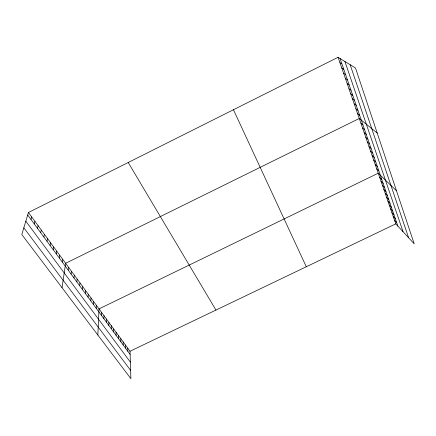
<?xml version="1.0" encoding="UTF-8"?>
<svg xmlns="http://www.w3.org/2000/svg" width="436" height="436" viewBox="0 0 436 436"><rect width="100%" height="100%" fill="white"/><g stroke="black" fill="none" stroke-linecap="round" stroke-linejoin="round"><path stroke-width="0.65" d="M116.101 335.328L116.101 332.248M113.703 332.063L113.72 328.995M111.278 328.766L111.316 325.708M108.842 325.447L108.896 322.4M106.379 322.1L106.455 319.07M103.899 318.727L103.997 315.708M101.403 315.321L101.517 312.318M97.849 335.033L99.016 308.901L378.235 173.212L396.498 190.783M96.209 308.257L96.361 305.282M93.517 304.584L93.691 301.625M90.797 300.889L90.993 297.941M88.056 297.156L88.274 294.229M85.287 293.39L85.527 290.48M82.497 289.591L82.764 286.697M79.679 285.76L79.968 282.882M76.84 281.89L77.15 279.035M73.973 277.988L74.311 275.149M71.084 274.053L71.444 271.236M68.163 270.086L68.55 267.284M62.021 287.678L65.634 263.295L359.269 118.488L377.227 133.067M62.25 262.031L62.686 259.273M59.252 257.954L59.716 255.213M56.228 253.834L56.718 251.114M53.17 249.675L53.688 246.978M50.091 245.484L50.636 242.808M46.979 241.25L47.557 238.596M43.84 236.977L44.445 234.345M40.673 232.661L41.306 230.055M37.474 228.306L38.134 225.728M34.242 223.913L34.934 221.357M30.983 219.477L31.708 216.943M28.449 212.49L21.8 234.53L130.893 378.699L130.015 351.258L28.449 212.49L338.069 57.301L355.498 68L414.2 243.811L395.784 223.864L338.069 57.301M130.015 351.258L395.784 223.864M339.933 62.675L341.917 63.928M341.775 67.994L343.764 69.291M343.601 73.264L345.595 74.6M345.41 78.485L347.41 79.859M347.198 83.652L349.209 85.064M348.974 88.77L350.985 90.219M350.729 93.844L352.751 95.326M352.473 98.863L354.495 100.389M354.196 103.839L356.223 105.398M355.901 108.766L357.94 110.363M357.596 113.649L359.635 115.278M360.932 123.279L362.981 124.969M362.578 128.026L364.627 129.754M364.207 132.735L366.262 134.484M365.82 137.394L367.88 139.177M367.423 142.016L369.488 143.831M369.009 146.589L371.074 148.436M370.584 151.129L372.655 153.003M372.137 155.625L374.213 157.527M373.685 160.077L375.761 162.007M375.211 164.497L377.293 166.454M376.731 168.874L378.813 170.858M379.652 177.305L381.74 179.332M381.059 181.36L383.146 183.414M382.454 185.387L384.547 187.464M383.833 189.377L385.931 191.475M385.206 193.333L387.304 195.453M386.563 197.257L388.667 199.405M387.915 201.154L390.018 203.318M389.255 205.013L391.354 207.204M390.58 208.844L392.683 211.051M391.899 212.648L394.002 214.872M393.201 216.414L395.31 218.665M394.498 220.153L396.607 222.42M23.827 227.805L130.626 370.387M25.828 221.166L130.364 362.131M27.691 214.997L130.119 354.408M128.206 162.492L215.956 310.067M233.451 109.741L306.295 266.761M340.047 58.517L397.894 226.153M344.92 61.509L403.077 231.761M350.168 64.73L408.614 237.762M127.743 348.151L127.83 351.291M125.454 345.018L125.519 348.146M123.143 341.862L123.192 344.98M120.816 338.685L120.848 341.791M118.467 335.48L118.483 338.57"/></g></svg>
